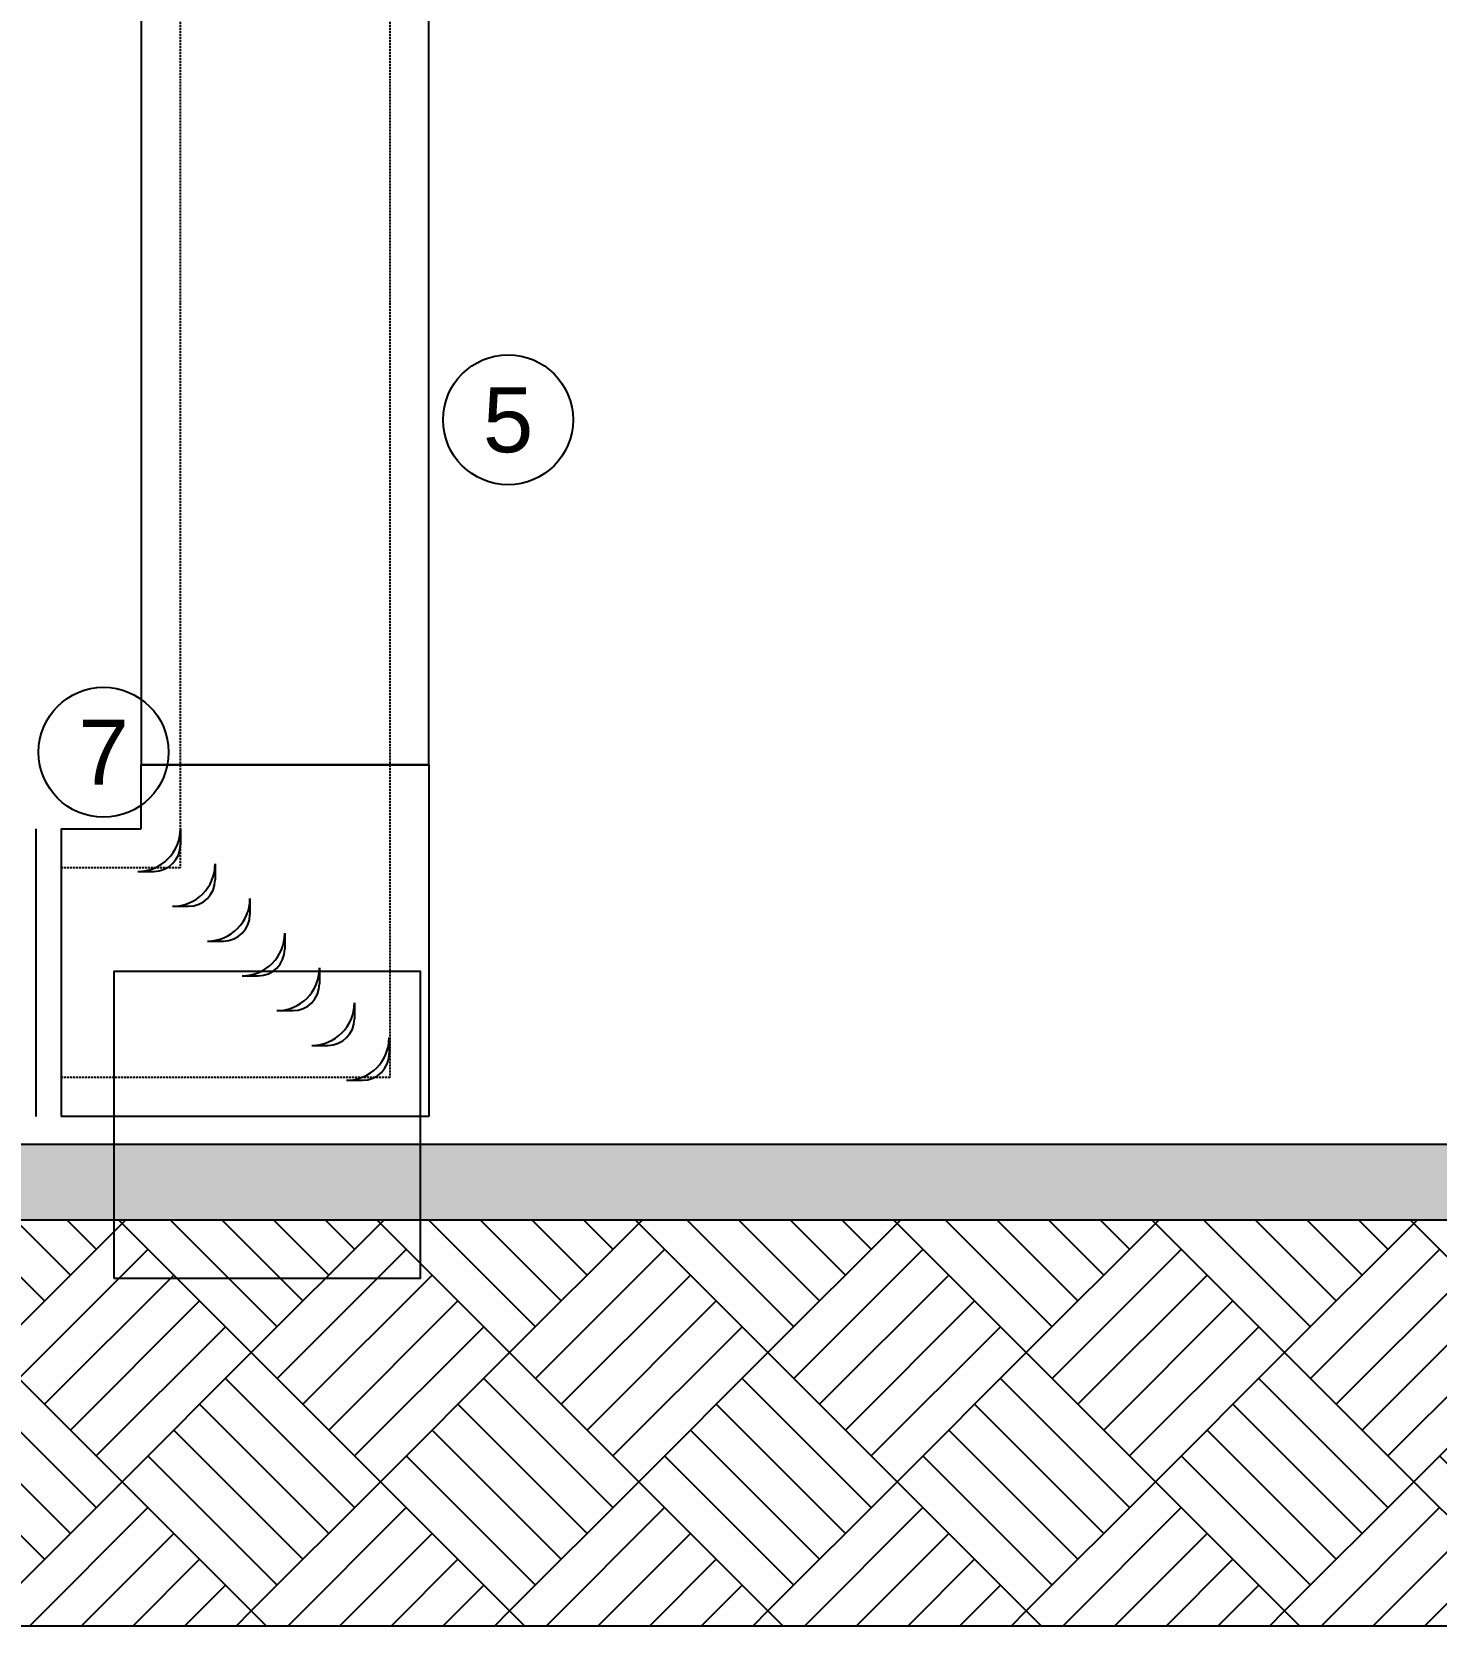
# Model space of a CAD drawing. Header units: millimetres. Extents: x -212361 to 39086, y -42 to 136893.
# Drawn here: x -152026 to -149237, y 81460 to 84628 of the extents above; entities that cross this region are included whole.
import ezdxf
from ezdxf.enums import TextEntityAlignment as Align

# ---------------------------------------------------------------- set-up
doc = ezdxf.new("R2010")
doc.units = ezdxf.units.MM
doc.header["$LTSCALE"] = 25
doc.linetypes.add('schedules_symbols_notes$0$HIDDEN2', pattern=[0.1875, 0.125, -0.0625])
for name, color, linetype in [('schedules_symbols_notes$0$M-ANNO', 11, 'Continuous'), ('schedules_symbols_notes$0$M-DETAIL CLR11', 11, 'Continuous'), ('schedules_symbols_notes$0$M-HVAC-RETN-DUCT', 1, 'Continuous'), ('schedules_symbols_notes$0$M-HVAC-SUPP-DUCT', 4, 'Continuous')]:
    doc.layers.add(name, color=color, linetype=linetype)
doc.styles.add('schedules_symbols_notes$0$RDZENG_0.25', font='micross.ttf', dxfattribs={"height": 4})

# ---------------------------------------------------------------- blocks, each defined once
blk = doc.blocks.new('*U326')
at = {"layer": 'Defpoints'}
blk.add_lwpolyline([(-12, -12), (12, -12), (12, 12), (-12, 12)], close=True, dxfattribs=at)
blk = doc.blocks.new('*U323')
at = {"layer": 'Defpoints', "color": 0, "linetype": 'ByBlock', "lineweight": -2, "transparency": 16777216}
blk.add_blockref('*U326', (297.6, 772.79), dxfattribs=at)
blk = doc.blocks.new('schedules_symbols_notes$0$A$C56AC6403')
at = {"color": 11}
for p, q in [((0, 3), (1.125, 3)), ((3, 0), (3, 1.125))]:
    blk.add_line(p, q, dxfattribs=at)
for centre, radius in [((0, 0), 3), ((1.125, 1.125), 1.875)]:
    blk.add_arc(centre, radius, 0, 90, dxfattribs=at)
blk = doc.blocks.new('*U178')
blk.add_line((-5.625, 2), (5.625, 2))
at = {"color": 11}
blk.add_line((-5.625, 1), (5.625, 1), dxfattribs=at)
blk = doc.blocks.new('schedules_symbols_notes$0$KEYED NOTE_0.25')
at = {"layer": 'schedules_symbols_notes$0$M-ANNO'}
blk.add_circle((0, 0), 4, dxfattribs=at)
at = {"layer": 'schedules_symbols_notes$0$M-ANNO', "style": 'schedules_symbols_notes$0$RDZENG_0.25'}
blk.add_attdef('#', text='', height=4, dxfattribs=at).set_placement((0, 0), align=Align.MIDDLE_CENTER)
blk = doc.blocks.new('schedules_symbols_notes')
at = {"layer": 'schedules_symbols_notes$0$M-DETAIL CLR11'}
h = blk.add_hatch(dxfattribs=at)
h.set_pattern_fill('CONCRETE1', color=256, scale=0.5, style=0)
h.set_pattern_definition([(0, (-6806.673, 3097.116), (10.16, 10.16), [1.27, -8.89]), (90, (-6806.673, 3097.116), (-10.16, 10.16), [1.27, -8.89]), (135, (-6805.403, 3097.116), (-10.16, 9e-16), [1.79605, -12.57236]), (0, (-6805.403, 3102.831), (10.16, 10.16), [1.27, -8.89]), (45, (-6804.768, 3102.196), (0, 10.16), [0.898025, -13.47038]), (135, (-6804.768, 3102.196), (-10.16, 9e-16), [0.898025, -13.47038]), (0, (-6801.593, 3105.371), (10.16, 10.16), [1.79605, -8.36395]), (45, (-6801.593, 3105.371), (0, 10.16), [1.27, -13.09841]), (135, (-6799.797, 3105.371), (-10.16, 9e-16), [1.27, -13.09841]), (90, (-6799.688, 3099.656), (-10.16, 10.16), [1.27, -8.89]), (45, (-6799.688, 3099.656), (0, 10.16), [0.898025, -13.47038]), (135, (-6799.053, 3100.291), (-10.16, 9e-16), [0.898025, -13.47038]), (0, (-6805.403, 3099.656), (10.16, 10.16), [0.635, -8.509]), (0, (-6797.783, 3102.196), (10.16, 10.16), [0.635, -8.509]), (90, (-6800.958, 3103.466), (-10.16, 10.16), [0.635, -8.509]), (135, (-6799.688, 3097.751), (-10.16, 9e-16), [0.898025, -13.47038]), (135, (-6804.133, 3104.736), (-10.16, 9e-16), [0.898025, -13.47038]), (45, (-6801.9104, 3100.45), (0, 10.16), [0.898025, -13.47038]), (90, (-6803.18, 3098.386), (-10.16, 10.16), [0.15875, -10.00125]), (90, (-6802.704, 3102.672), (-10.16, 10.16), [0.15875, -10.00125]), (90, (-6797.942, 3104.419), (-10.16, 10.16), [0.15875, -10.00125]), (90, (-6797.783, 3099.021), (-10.16, 10.16), [0.15875, -10.00125])])
h.paths.add_polyline_path([(-5721.91, 3244.76), (-6215.65, 3244.76), (-6215.65, 3238.85), (-5721.91, 3238.85)])
h = blk.add_hatch(dxfattribs=at)
h.set_pattern_fill('EARTH2', color=256, scale=1.5, style=0)
h.set_pattern_definition([(45, (-6806.673, 3097.116), (0, 20.20558), [14.2875, -14.2875]), (45, (-6808.693, 3099.137), (0, 20.20558), [14.2875, -14.2875]), (45, (-6810.714, 3101.157), (0, 20.20558), [14.2875, -14.2875]), (45, (-6812.735, 3103.178), (0, 20.20558), [14.2875, -14.2875]), (45, (-6814.755, 3105.198), (0, 20.20558), [14.2875, -14.2875]), (45, (-6816.776, 3107.219), (0, 20.20558), [14.2875, -14.2875]), (135, (-6806.673, 3097.116), (-20.20558, 1e-15), [14.2875, -14.2875]), (135, (-6808.693, 3095.096), (-20.20558, 1e-15), [14.2875, -14.2875]), (135, (-6810.714, 3093.075), (-20.20558, 1e-15), [14.2875, -14.2875]), (135, (-6812.735, 3091.055), (-20.20558, 1e-15), [14.2875, -14.2875]), (135, (-6814.755, 3089.034), (-20.20558, 1e-15), [14.2875, -14.2875]), (135, (-6816.776, 3087.013), (-20.20558, 1e-15), [14.2875, -14.2875])])
h.paths.add_polyline_path([(-6215.65, 3238.85), (-5721.91, 3238.85), (-5721.91, 3207.07), (-6215.65, 3207.07)])
for points in [[(-5721.91, 3244.76), (-6215.65, 3244.76), (-6215.65, 3238.85), (-5721.91, 3238.85)], [(-6215.65, 3238.85), (-5721.91, 3238.85), (-5721.91, 3207.07), (-6215.65, 3207.07)]]:
    blk.add_lwpolyline(points, close=True, dxfattribs=at)
at = {"layer": 'schedules_symbols_notes$0$M-HVAC-RETN-DUCT'}
for p, q in [((-5976.75, 3415.33), (-5976.75, 3274.45)), ((-5954.25, 3274.45), (-5954.25, 3367.37)), ((-5954.25, 3274.45), (-5976.75, 3274.45)), ((-5976.75, 3274.45), (-5954.25, 3274.45))]:
    blk.add_line(p, q, dxfattribs=at)
at = {"layer": 'schedules_symbols_notes$0$M-HVAC-RETN-DUCT', "linetype": 'Continuous'}
for p, q in [((-5976.75, 3269.45), (-5976.75, 3274.45)), ((-5954.25, 3274.45), (-5954.25, 3246.95)), ((-5982.99, 3269.45), (-5976.75, 3269.45)), ((-5954.25, 3246.95), (-5982.99, 3246.95))]:
    blk.add_line(p, q, dxfattribs=at)
at = {"layer": 'schedules_symbols_notes$0$M-HVAC-SUPP-DUCT', "color": 12, "linetype": 'schedules_symbols_notes$0$HIDDEN2', "ltscale": 0.05}
for points in [[(-5957.3, 3415.33), (-5957.3, 3274.45), (-5957.3, 3250), (-5982.99, 3250)], [(-5973.69, 3415.33), (-5973.69, 3274.45), (-5973.69, 3266.39), (-5982.99, 3266.39)]]:
    blk.add_lwpolyline(points, dxfattribs=at)
at = {"layer": 'Defpoints'}
blk.add_blockref('*U323', (-6264.48, 2473.5), dxfattribs=at)
at = {"layer": 'schedules_symbols_notes$0$M-ANNO', "xscale": 1.27, "yscale": 1.27, "zscale": 1.27}
for p, values in [((-5948.04, 3301.45), {'#': '5'}), ((-5979.68, 3275.44), {'#': '7'})]:
    blk.add_blockref('schedules_symbols_notes$0$KEYED NOTE_0.25', p, dxfattribs=at).add_auto_attribs(values)
at = {"layer": 'schedules_symbols_notes$0$M-HVAC-RETN-DUCT', "linetype": 'Continuous', "xscale": 2, "yscale": 2, "zscale": 2, "rotation": 270}
blk.add_blockref('*U178', (-5986.99, 3258.2), dxfattribs=at)
at = {"layer": 'schedules_symbols_notes$0$M-HVAC-SUPP-DUCT', "xscale": 1.11069053528743, "yscale": 1.11069053528743, "zscale": 1.11069053528743, "rotation": 270}
for p in [(-5977, 3269.45), (-5974.28, 3266.72), (-5971.56, 3264), (-5968.84, 3261.28), (-5966.12, 3258.56), (-5963.39, 3255.84), (-5960.67, 3253.11)]:
    blk.add_blockref('schedules_symbols_notes$0$A$C56AC6403', p, dxfattribs=at)

msp = doc.modelspace()

# ---------------------------------------------------------------- block references
at = {"xscale": 25.4, "yscale": 25.4, "zscale": 25.4}
msp.add_blockref('schedules_symbols_notes', (0, 0), dxfattribs=at)

doc.saveas('drawing.dxf')
